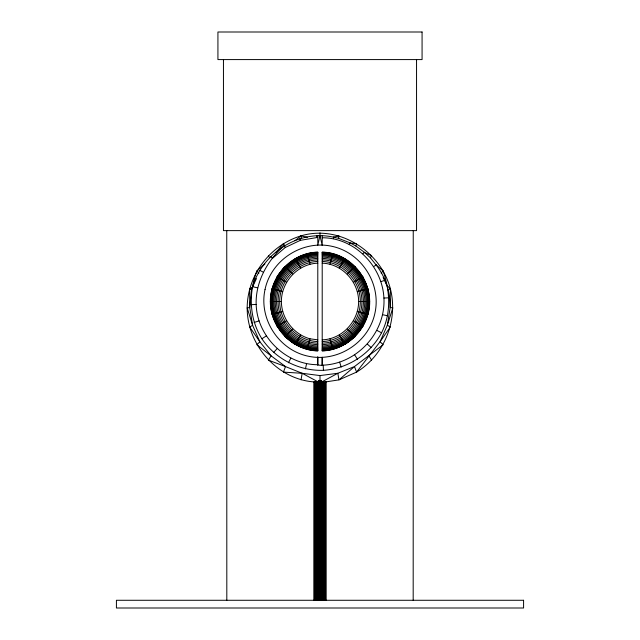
<?xml version="1.0" encoding="UTF-8"?>
<svg xmlns="http://www.w3.org/2000/svg" width="640" height="640" viewBox="0 0 640 640"><rect width="100%" height="100%" fill="white"/><g stroke="black" fill="none" stroke-linecap="round" stroke-linejoin="round"><path stroke-width="0.96" d="M317.768 365.048L317.792 356.976L317.768 365.048L322.184 365.408L322.208 357.328L322.184 365.408M383.168 277.472L386.792 285.288L390.368 288.792L390.168 307.544L387.328 325.288L380.072 341.728L356.576 372.112L338.984 379.864L324.792 382.048L322.384 381.856L320.776 380.408L319.224 380.408L317.616 381.856L313.824 381.912C276.776 379.048 247.144 344.6 247.176 307.864C247.36 275.328 269.864 245.24 301.016 235.856C339.008 224.424 380.656 251.216 390.368 288.792C398.448 320.304 384.328 355.128 356.576 372.112L354.48 366.544L383.144 344.744L380.072 341.728L390.368 326.928L387.328 325.288L392.824 307.864L390.168 307.544C390.224 292.264 385.672 277.056 376.128 264.984L370.4 257.76L364.312 252.264L355.8 245.944L349.944 242.824L338.592 238.344L333.336 237.136C298.624 229.328 262.528 253.328 252.56 286.736L251.488 289.728L249.752 307.616L252.608 325.36L259.888 341.792L271.096 355.84L285.504 366.576L302.176 373.304L317.904 381.768M375.736 264.52L383.144 270.976C390.024 291.088 391.472 313.368 381.552 332.792C370.08 354.272 347.752 368.696 323.448 370.32C299.112 371.128 275.456 359 261.904 338.768C249.048 318.496 248.536 293.056 256.856 270.976L264.896 264.032M317.792 364.72C291.344 364.696 267.432 345.592 259.088 320.872C249.896 293.12 263.16 264.176 284.12 245.696L283.424 243.608L275.936 252.616M322.208 365.08L323.192 365.16C357.416 363.664 385.84 332.248 383.92 298.048C382.376 266.12 354.536 237.68 322.208 237.76M270.32 301.512C270.224 275.904 291.984 252.592 317.792 252.144L317.792 350.904C291.984 350.4 270.224 327.136 270.32 301.512L281.376 301.512C281.32 281.8 297.912 263.736 317.792 263.184M322.208 339.84C342.088 339.288 358.68 321.224 358.624 301.512C358.68 281.8 342.088 263.736 322.208 263.184M367.984 314.368C376.384 285.104 352.856 252.416 322.208 252.144L322.208 350.904C343.416 350.344 362.336 334.64 367.984 314.368L357.304 311.512M338.592 238.344L338.984 235.856L333.336 237.136M301.016 379.864L302.176 373.304L320 375.576L337.824 373.28L354.48 366.544L338.984 379.864L337.824 373.28L322.088 381.768M305.456 368.856L306.544 363.808M333.456 238.672L333.784 237.176M320 232.824L320 235.624L317.792 245.152L317.792 235.664M307.144 349.504L310.008 338.816C293.536 334.304 281.472 318.584 281.376 301.512M329.992 264.208L332.856 253.528M355.8 245.944L356.576 243.608L350.472 243.12M256.432 278.576L252.32 287.48L249.632 288.792L249.752 307.616L247.176 307.864L252.608 325.36L249.632 326.928L259.888 341.792L256.856 344.744L271.096 355.84L268.376 360.144L285.504 366.576L283.424 372.112L302.176 373.304M288.448 362.792L290.808 358.192M349.192 244.288L349.944 242.824M370.4 257.76L371.624 255.576L364.792 252.728M300.688 334.96L295.16 344.536L284.888 336.624L292.688 328.824M339.312 268.064L344.84 258.488M273.592 352.528L277.064 348.696M362.944 253.784L364.312 252.264M381.152 273.128L383.144 270.976M347.312 274.2L355.128 266.384M317.792 237.4L300.368 240.328L285.272 247.48L272.544 258.304L270.584 256.528M294.96 240.736L301.016 235.856L307.384 237.296M261.904 338.768L266.24 335.968M373.76 266.512L376.128 264.984M276.976 326.352L286.552 320.824M353.448 282.2L363.024 276.672M388.416 289.664L390.368 288.792M254.168 322.456L259.088 320.872M380.912 281.616L384.992 280.296M272.04 314.368L282.696 311.512M357.304 291.52L367.984 288.656M317.792 252.288C292.072 252.784 270.384 275.976 270.48 301.512C270.384 327.056 292.072 350.24 317.792 350.736M317.792 252.632C292.264 253.136 270.736 276.16 270.832 301.512C270.736 326.864 292.264 349.888 317.792 350.392M317.792 253.168C292.552 253.672 271.272 276.448 271.368 301.512C271.272 326.576 292.552 349.352 317.792 349.856M317.792 253.888C292.928 254.392 271.992 276.824 272.08 301.512C271.992 326.2 292.928 348.632 317.792 349.144M317.792 254.768C293.408 255.28 272.88 277.304 272.968 301.512C272.88 325.72 293.408 347.744 317.792 348.256M317.792 255.824C293.968 256.344 273.936 277.864 274.024 301.512C273.936 325.16 293.968 346.688 317.792 347.2M317.792 257.032C294.616 257.552 275.144 278.512 275.224 301.512C275.144 324.512 294.616 345.472 317.792 345.992M317.792 258.384C295.344 258.912 276.504 279.232 276.576 301.512C276.504 323.792 295.344 344.112 317.792 344.64M317.792 259.864C296.136 260.4 277.992 280.024 278.064 301.512C277.992 323 296.136 342.624 317.792 343.16M317.792 261.472C297 262.016 279.6 280.888 279.672 301.512C279.6 322.144 297 341.008 317.792 341.552M322.208 341.552C343 341.008 360.4 322.144 360.328 301.512C360.4 280.888 343 262.016 322.208 261.472M322.208 343.16C343.864 342.624 362.008 323 361.936 301.512C362.008 280.024 343.864 260.4 322.208 259.864M322.208 344.64C344.656 344.112 363.496 323.792 363.424 301.512C363.496 279.232 344.656 258.912 322.208 258.384M322.208 345.992C345.384 345.472 364.856 324.512 364.776 301.512C364.856 278.512 345.384 257.552 322.208 257.032M322.208 347.2C346.032 346.688 366.064 325.16 365.976 301.512C366.064 277.864 346.032 256.344 322.208 255.824M322.208 348.256C346.592 347.744 367.12 325.72 367.032 301.512C367.12 277.304 346.592 255.28 322.208 254.768M322.208 349.144C347.072 348.632 368.008 326.2 367.92 301.512C368.008 276.824 347.072 254.392 322.208 253.888M322.208 349.856C347.448 349.352 368.728 326.576 368.632 301.512C368.728 276.448 347.448 253.672 322.208 253.168M322.208 350.392C347.736 349.888 369.264 326.864 369.168 301.512C369.264 276.16 347.736 253.136 322.208 252.632M322.208 350.736C347.928 350.24 369.616 327.056 369.52 301.512C369.616 275.976 347.928 252.784 322.208 252.288M250.92 304.696L256.08 304.432M383.92 298.048L389.08 297.792M358.624 301.512L369.68 301.512M310.008 338.816L317.792 339.84M252.56 286.736L257.432 287.784M382.568 314.696L387.616 315.784M272.016 288.656L282.696 291.52M249.632 288.792L251.488 289.728M259.936 270.448L263.048 272.048M376.952 330.432L381.552 332.792M286.552 282.2L276.976 276.672L284.888 266.4L292.688 274.2M353.448 320.824L363.024 326.352M367.456 344.184L371.288 347.648M347.312 328.824L355.128 336.64L344.824 344.512L339.312 334.96M256.856 270.976L258.896 273.232M285.272 247.48L283.424 243.608M354.728 355L357.528 359.336M368.88 355.784L371.624 360.144M295.16 258.488L300.688 268.064M268.376 255.576L269.512 257.64M299.824 238.624L300.368 240.328M339.632 362.16L341.216 367.072M307.144 253.528L310.008 264.208M332.848 349.472L329.992 338.816M320 235.624L322.208 245.512L322.208 235.872M301.016 235.856L301.384 238.2M316.728 235.68L316.808 237.32M323.192 365.16L323.448 370.32M416.552 59.584L416.552 230.624L223.448 230.624L223.448 59.584M413.24 230.624L413.184 600.272M326.176 381.912L326.176 600.272M325.48 382L325.48 600.272M324.792 382.048L324.792 600.272M324.128 382.056L324.128 600.272M323.496 382.032L323.496 600.272M322.912 381.96L322.912 600.272M322.384 381.856L322.384 600.272M321.92 381.704L321.92 600.272M321.528 381.496L321.528 600.272M321.208 381.256L321.208 600.272M320.976 380.992L320.976 600.272M320.776 380.408L320.832 600.272M320 375.576L320 380.504M319.224 380.408L319.168 600.272M319.024 380.992L319.024 600.272M318.792 381.256L318.792 600.272M318.472 381.496L318.472 600.272M318.08 381.704L318.08 600.272M317.616 381.856L317.616 600.272M317.088 381.968L317.088 600.272M316.504 382.032L316.504 600.272M315.872 382.064L315.872 600.272M315.208 382.048L315.208 600.272M314.52 382L314.52 600.272M313.824 381.912L313.824 600.272M226.76 230.624L226.816 600.272M265.048 289.424C258.536 318.792 278.728 350.048 308.176 356.192C337.552 362.704 368.808 342.512 374.952 313.064C381.464 283.688 361.272 252.432 331.824 246.288C302.448 239.776 271.192 259.968 265.048 289.424M422.072 32L217.928 32L217.928 59.584L422.072 59.584L422.072 32M523.584 600.272L116.416 600.272L116.416 608L523.584 608L523.584 600.272"/></g></svg>
